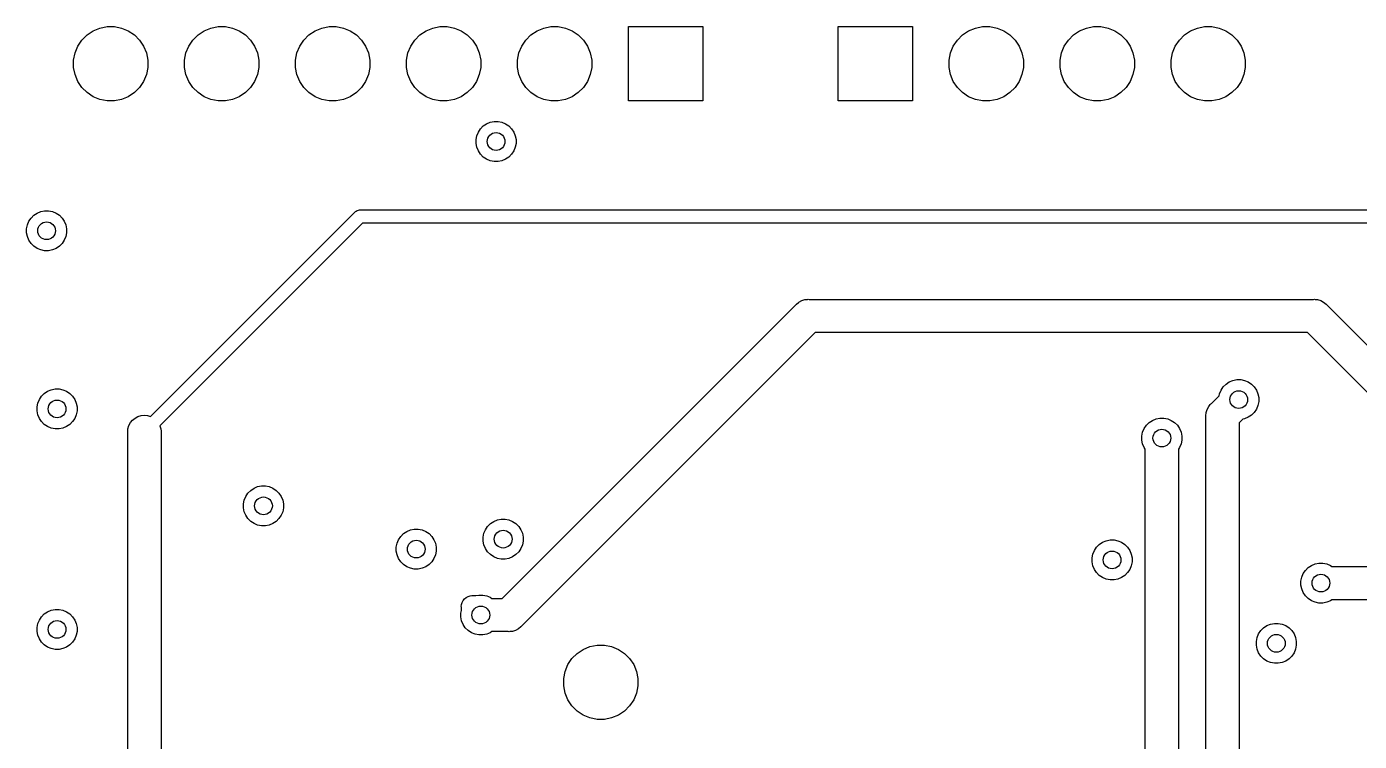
# Model space of a CAD drawing. Extents: x 3.58 to 7.49, y -4.48 to -2.36.
# Drawn here: x 4.41 to 5.611, y -3.081 to -2.437 of the extents above; entities that cross this region are included whole.
import ezdxf

# ---------------------------------------------------------------- set-up
doc = ezdxf.new("R2010")
doc.units = 0
doc.header["$MEASUREMENT"] = 0
doc.layers.add('BLACK', color=7, linetype='CONTINUOUS')

msp = doc.modelspace()

# ---------------------------------------------------------------- linework, layer by layer
at = {"layer": 'BLACK', "linetype": 'CONTINUOUS'}
for p, q in [((4.47567, -2.43829), (4.48214, -2.43701)), ((4.48214, -2.43701), (4.48873, -2.43701)), ((4.48873, -2.43701), (4.49519, -2.43829)), ((4.57567, -2.43829), (4.58214, -2.43701)), ((4.58214, -2.43701), (4.58873, -2.43701)), ((4.58873, -2.43701), (4.59519, -2.43829)), ((4.67567, -2.43829), (4.68214, -2.43701)), ((4.68214, -2.43701), (4.68873, -2.43701)), ((4.68873, -2.43701), (4.69519, -2.43829)), ((4.77567, -2.43829), (4.78214, -2.43701)), ((4.78214, -2.43701), (4.78873, -2.43701)), ((4.78873, -2.43701), (4.79519, -2.43829)), ((4.87567, -2.43829), (4.88214, -2.43701)), ((4.88214, -2.43701), (4.88873, -2.43701)), ((4.88873, -2.43701), (4.89519, -2.43829)), ((4.95197, -2.50394), (4.95197, -2.43701)), ((4.95197, -2.43701), (5.0189, -2.43701)), ((5.0189, -2.43701), (5.0189, -2.50394)), ((5.14094, -2.50394), (5.14094, -2.43701)), ((5.14094, -2.43701), (5.20787, -2.43701)), ((5.20787, -2.43701), (5.20787, -2.50394)), ((5.26465, -2.43829), (5.27111, -2.43701)), ((5.27111, -2.43701), (5.27771, -2.43701)), ((5.27771, -2.43701), (5.28417, -2.43829)), ((5.36465, -2.43829), (5.37111, -2.43701)), ((5.37111, -2.43701), (5.37771, -2.43701)), ((5.37771, -2.43701), (5.38417, -2.43829)), ((5.46465, -2.43829), (5.47111, -2.43701)), ((5.47111, -2.43701), (5.47771, -2.43701)), ((5.47771, -2.43701), (5.48417, -2.43829)), ((4.45578, -2.45462), (4.45944, -2.44914)), ((4.45944, -2.44914), (4.4641, -2.44448)), ((4.4641, -2.44448), (4.46958, -2.44082)), ((4.46958, -2.44082), (4.47567, -2.43829)), ((4.49519, -2.43829), (4.50128, -2.44082)), ((4.50128, -2.44082), (4.50677, -2.44448)), ((4.50677, -2.44448), (4.51143, -2.44914)), ((4.51143, -2.44914), (4.51509, -2.45462)), ((4.55578, -2.45462), (4.55944, -2.44914)), ((4.55944, -2.44914), (4.5641, -2.44448)), ((4.5641, -2.44448), (4.56958, -2.44082)), ((4.56958, -2.44082), (4.57567, -2.43829)), ((4.59519, -2.43829), (4.60128, -2.44082)), ((4.60128, -2.44082), (4.60677, -2.44448)), ((4.60677, -2.44448), (4.61143, -2.44914)), ((4.61143, -2.44914), (4.61509, -2.45462)), ((4.65578, -2.45462), (4.65944, -2.44914)), ((4.65944, -2.44914), (4.6641, -2.44448)), ((4.6641, -2.44448), (4.66958, -2.44082)), ((4.66958, -2.44082), (4.67567, -2.43829)), ((4.69519, -2.43829), (4.70128, -2.44082)), ((4.70128, -2.44082), (4.70677, -2.44448)), ((4.70677, -2.44448), (4.71143, -2.44914)), ((4.71143, -2.44914), (4.71509, -2.45462)), ((4.75578, -2.45462), (4.75944, -2.44914)), ((4.75944, -2.44914), (4.7641, -2.44448)), ((4.7641, -2.44448), (4.76958, -2.44082)), ((4.76958, -2.44082), (4.77567, -2.43829)), ((4.79519, -2.43829), (4.80128, -2.44082)), ((4.80128, -2.44082), (4.80677, -2.44448)), ((4.80677, -2.44448), (4.81143, -2.44914)), ((4.81143, -2.44914), (4.81509, -2.45462)), ((4.85578, -2.45462), (4.85944, -2.44914)), ((4.85944, -2.44914), (4.8641, -2.44448)), ((4.8641, -2.44448), (4.86958, -2.44082)), ((4.86958, -2.44082), (4.87567, -2.43829)), ((4.89519, -2.43829), (4.90128, -2.44082)), ((4.90128, -2.44082), (4.90677, -2.44448)), ((4.90677, -2.44448), (4.91143, -2.44914)), ((4.91143, -2.44914), (4.91509, -2.45462)), ((5.24475, -2.45462), (5.24842, -2.44914)), ((5.24842, -2.44914), (5.25308, -2.44448)), ((5.25308, -2.44448), (5.25856, -2.44082)), ((5.25856, -2.44082), (5.26465, -2.43829)), ((5.28417, -2.43829), (5.29026, -2.44082)), ((5.29026, -2.44082), (5.29574, -2.44448)), ((5.29574, -2.44448), (5.3004, -2.44914)), ((5.3004, -2.44914), (5.30407, -2.45462)), ((5.34475, -2.45462), (5.34842, -2.44914)), ((5.34842, -2.44914), (5.35308, -2.44448)), ((5.35308, -2.44448), (5.35856, -2.44082)), ((5.35856, -2.44082), (5.36465, -2.43829)), ((5.38417, -2.43829), (5.39026, -2.44082)), ((5.39026, -2.44082), (5.39574, -2.44448)), ((5.39574, -2.44448), (5.4004, -2.44914)), ((5.4004, -2.44914), (5.40407, -2.45462)), ((5.44475, -2.45462), (5.44842, -2.44914)), ((5.44842, -2.44914), (5.45308, -2.44448)), ((5.45308, -2.44448), (5.45856, -2.44082)), ((5.45856, -2.44082), (5.46465, -2.43829)), ((5.48417, -2.43829), (5.49026, -2.44082)), ((5.49026, -2.44082), (5.49574, -2.44448)), ((5.49574, -2.44448), (5.5004, -2.44914)), ((5.5004, -2.44914), (5.50407, -2.45462)), ((4.45197, -2.46718), (4.45325, -2.46071)), ((4.45325, -2.46071), (4.45578, -2.45462)), ((4.51509, -2.45462), (4.51761, -2.46071)), ((4.51761, -2.46071), (4.5189, -2.46718)), ((4.55197, -2.46718), (4.55325, -2.46071)), ((4.55325, -2.46071), (4.55578, -2.45462)), ((4.61509, -2.45462), (4.61761, -2.46071)), ((4.61761, -2.46071), (4.6189, -2.46718)), ((4.65197, -2.46718), (4.65325, -2.46071)), ((4.65325, -2.46071), (4.65578, -2.45462)), ((4.71509, -2.45462), (4.71761, -2.46071)), ((4.71761, -2.46071), (4.7189, -2.46718)), ((4.75197, -2.46718), (4.75325, -2.46071)), ((4.75325, -2.46071), (4.75578, -2.45462)), ((4.81509, -2.45462), (4.81761, -2.46071)), ((4.81761, -2.46071), (4.8189, -2.46718)), ((4.85197, -2.46718), (4.85325, -2.46071)), ((4.85325, -2.46071), (4.85578, -2.45462)), ((4.91509, -2.45462), (4.91761, -2.46071)), ((4.91761, -2.46071), (4.9189, -2.46718)), ((5.24094, -2.46718), (5.24223, -2.46071)), ((5.24223, -2.46071), (5.24475, -2.45462)), ((5.30407, -2.45462), (5.30659, -2.46071)), ((5.30659, -2.46071), (5.30787, -2.46718)), ((5.34094, -2.46718), (5.34223, -2.46071)), ((5.34223, -2.46071), (5.34475, -2.45462)), ((5.40407, -2.45462), (5.40659, -2.46071)), ((5.40659, -2.46071), (5.40787, -2.46718)), ((5.44094, -2.46718), (5.44223, -2.46071)), ((5.44223, -2.46071), (5.44475, -2.45462)), ((5.50407, -2.45462), (5.50659, -2.46071)), ((5.50659, -2.46071), (5.50787, -2.46718)), ((4.45197, -2.47377), (4.45197, -2.46718)), ((4.45325, -2.48023), (4.45197, -2.47377)), ((4.5189, -2.47377), (4.51761, -2.48023)), ((4.5189, -2.46718), (4.5189, -2.47377)), ((4.55197, -2.47377), (4.55197, -2.46718)), ((4.55325, -2.48023), (4.55197, -2.47377)), ((4.6189, -2.47377), (4.61761, -2.48023)), ((4.6189, -2.46718), (4.6189, -2.47377)), ((4.65197, -2.47377), (4.65197, -2.46718)), ((4.65325, -2.48023), (4.65197, -2.47377)), ((4.7189, -2.47377), (4.71761, -2.48023)), ((4.7189, -2.46718), (4.7189, -2.47377)), ((4.75197, -2.47377), (4.75197, -2.46718)), ((4.75325, -2.48023), (4.75197, -2.47377)), ((4.8189, -2.47377), (4.81761, -2.48023)), ((4.8189, -2.46718), (4.8189, -2.47377)), ((4.85197, -2.47377), (4.85197, -2.46718)), ((4.85325, -2.48023), (4.85197, -2.47377)), ((4.9189, -2.47377), (4.91761, -2.48023)), ((4.9189, -2.46718), (4.9189, -2.47377)), ((5.24094, -2.47377), (5.24094, -2.46718)), ((5.24223, -2.48023), (5.24094, -2.47377)), ((5.30787, -2.47377), (5.30659, -2.48023)), ((5.30787, -2.46718), (5.30787, -2.47377)), ((5.34094, -2.47377), (5.34094, -2.46718)), ((5.34223, -2.48023), (5.34094, -2.47377)), ((5.40787, -2.47377), (5.40659, -2.48023)), ((5.40787, -2.46718), (5.40787, -2.47377)), ((5.44094, -2.47377), (5.44094, -2.46718)), ((5.44223, -2.48023), (5.44094, -2.47377)), ((5.50787, -2.47377), (5.50659, -2.48023)), ((5.50787, -2.46718), (5.50787, -2.47377)), ((4.45578, -2.48632), (4.45325, -2.48023)), ((4.51761, -2.48023), (4.51509, -2.48632)), ((4.55578, -2.48632), (4.55325, -2.48023)), ((4.61761, -2.48023), (4.61509, -2.48632)), ((4.65578, -2.48632), (4.65325, -2.48023)), ((4.71761, -2.48023), (4.71509, -2.48632)), ((4.75578, -2.48632), (4.75325, -2.48023)), ((4.81761, -2.48023), (4.81509, -2.48632)), ((4.85578, -2.48632), (4.85325, -2.48023)), ((4.91761, -2.48023), (4.91509, -2.48632)), ((5.24475, -2.48632), (5.24223, -2.48023)), ((5.30659, -2.48023), (5.30407, -2.48632)), ((5.34475, -2.48632), (5.34223, -2.48023)), ((5.40659, -2.48023), (5.40407, -2.48632)), ((5.44475, -2.48632), (5.44223, -2.48023)), ((5.50659, -2.48023), (5.50407, -2.48632)), ((4.45944, -2.4918), (4.45578, -2.48632)), ((4.4641, -2.49647), (4.45944, -2.4918)), ((4.46958, -2.50013), (4.4641, -2.49647)), ((4.50677, -2.49647), (4.50128, -2.50013)), ((4.51143, -2.4918), (4.50677, -2.49647)), ((4.51509, -2.48632), (4.51143, -2.4918)), ((4.55944, -2.4918), (4.55578, -2.48632)), ((4.5641, -2.49647), (4.55944, -2.4918)), ((4.56958, -2.50013), (4.5641, -2.49647)), ((4.60677, -2.49647), (4.60128, -2.50013)), ((4.61143, -2.4918), (4.60677, -2.49647)), ((4.61509, -2.48632), (4.61143, -2.4918)), ((4.65944, -2.4918), (4.65578, -2.48632)), ((4.6641, -2.49647), (4.65944, -2.4918)), ((4.66958, -2.50013), (4.6641, -2.49647)), ((4.70677, -2.49647), (4.70128, -2.50013)), ((4.71143, -2.4918), (4.70677, -2.49647)), ((4.71509, -2.48632), (4.71143, -2.4918)), ((4.75944, -2.4918), (4.75578, -2.48632)), ((4.7641, -2.49647), (4.75944, -2.4918)), ((4.76958, -2.50013), (4.7641, -2.49647)), ((4.80677, -2.49647), (4.80128, -2.50013)), ((4.81143, -2.4918), (4.80677, -2.49647)), ((4.81509, -2.48632), (4.81143, -2.4918)), ((4.85944, -2.4918), (4.85578, -2.48632)), ((4.8641, -2.49647), (4.85944, -2.4918)), ((4.86958, -2.50013), (4.8641, -2.49647)), ((4.90677, -2.49647), (4.90128, -2.50013)), ((4.91143, -2.4918), (4.90677, -2.49647)), ((4.91509, -2.48632), (4.91143, -2.4918)), ((5.24842, -2.4918), (5.24475, -2.48632)), ((5.25308, -2.49647), (5.24842, -2.4918)), ((5.25856, -2.50013), (5.25308, -2.49647)), ((5.29574, -2.49647), (5.29026, -2.50013)), ((5.3004, -2.4918), (5.29574, -2.49647)), ((5.30407, -2.48632), (5.3004, -2.4918)), ((5.34842, -2.4918), (5.34475, -2.48632)), ((5.35308, -2.49647), (5.34842, -2.4918)), ((5.35856, -2.50013), (5.35308, -2.49647)), ((5.39574, -2.49647), (5.39026, -2.50013)), ((5.4004, -2.4918), (5.39574, -2.49647)), ((5.40407, -2.48632), (5.4004, -2.4918)), ((5.44842, -2.4918), (5.44475, -2.48632)), ((5.45308, -2.49647), (5.44842, -2.4918)), ((5.45856, -2.50013), (5.45308, -2.49647)), ((5.49574, -2.49647), (5.49026, -2.50013)), ((5.5004, -2.4918), (5.49574, -2.49647)), ((5.50407, -2.48632), (5.5004, -2.4918)), ((4.47567, -2.50265), (4.46958, -2.50013)), ((4.48214, -2.50394), (4.47567, -2.50265)), ((4.48873, -2.50394), (4.48214, -2.50394)), ((4.49519, -2.50265), (4.48873, -2.50394)), ((4.50128, -2.50013), (4.49519, -2.50265)), ((4.57567, -2.50265), (4.56958, -2.50013)), ((4.58214, -2.50394), (4.57567, -2.50265)), ((4.58873, -2.50394), (4.58214, -2.50394)), ((4.59519, -2.50265), (4.58873, -2.50394)), ((4.60128, -2.50013), (4.59519, -2.50265)), ((4.67567, -2.50265), (4.66958, -2.50013)), ((4.68214, -2.50394), (4.67567, -2.50265)), ((4.68873, -2.50394), (4.68214, -2.50394)), ((4.69519, -2.50265), (4.68873, -2.50394)), ((4.70128, -2.50013), (4.69519, -2.50265)), ((4.77567, -2.50265), (4.76958, -2.50013)), ((4.78214, -2.50394), (4.77567, -2.50265)), ((4.78873, -2.50394), (4.78214, -2.50394)), ((4.79519, -2.50265), (4.78873, -2.50394)), ((4.80128, -2.50013), (4.79519, -2.50265)), ((4.87567, -2.50265), (4.86958, -2.50013)), ((4.88214, -2.50394), (4.87567, -2.50265)), ((4.88873, -2.50394), (4.88214, -2.50394)), ((4.89519, -2.50265), (4.88873, -2.50394)), ((4.90128, -2.50013), (4.89519, -2.50265)), ((5.0189, -2.50394), (4.95197, -2.50394)), ((5.20787, -2.50394), (5.14094, -2.50394)), ((5.26465, -2.50265), (5.25856, -2.50013)), ((5.27111, -2.50394), (5.26465, -2.50265)), ((5.27771, -2.50394), (5.27111, -2.50394)), ((5.28417, -2.50265), (5.27771, -2.50394)), ((5.29026, -2.50013), (5.28417, -2.50265)), ((5.36465, -2.50265), (5.35856, -2.50013)), ((5.37111, -2.50394), (5.36465, -2.50265)), ((5.37771, -2.50394), (5.37111, -2.50394)), ((5.38417, -2.50265), (5.37771, -2.50394)), ((5.39026, -2.50013), (5.38417, -2.50265)), ((5.46465, -2.50265), (5.45856, -2.50013)), ((5.47111, -2.50394), (5.46465, -2.50265)), ((5.47771, -2.50394), (5.47111, -2.50394)), ((5.48417, -2.50265), (5.47771, -2.50394)), ((5.49026, -2.50013), (5.48417, -2.50265)), ((4.81537, -2.5353), (4.81673, -2.53202)), ((4.81673, -2.53202), (4.8187, -2.52908)), ((4.8187, -2.52908), (4.8212, -2.52657)), ((4.8212, -2.52657), (4.82415, -2.5246)), ((4.82415, -2.5246), (4.82743, -2.52324)), ((4.82743, -2.52324), (4.8309, -2.52255)), ((4.8309, -2.52255), (4.83445, -2.52255)), ((4.83445, -2.52255), (4.83793, -2.52324)), ((4.83793, -2.52324), (4.8412, -2.5246)), ((4.8412, -2.5246), (4.84415, -2.52657)), ((4.84415, -2.52657), (4.84666, -2.52908)), ((4.84666, -2.52908), (4.84863, -2.53202)), ((4.84863, -2.53202), (4.84999, -2.5353)), ((4.81468, -2.53878), (4.81537, -2.5353)), ((4.81468, -2.54232), (4.81468, -2.53878)), ((4.81537, -2.5458), (4.81468, -2.54232)), ((4.81673, -2.54908), (4.81537, -2.5458)), ((4.84999, -2.5458), (4.84863, -2.54908)), ((4.84999, -2.5353), (4.85068, -2.53878)), ((4.85068, -2.54232), (4.84999, -2.5458)), ((4.85068, -2.53878), (4.85068, -2.54232)), ((4.8187, -2.55203), (4.81673, -2.54908)), ((4.8212, -2.55453), (4.8187, -2.55203)), ((4.82415, -2.5565), (4.8212, -2.55453)), ((4.82743, -2.55786), (4.82415, -2.5565)), ((4.8309, -2.55855), (4.82743, -2.55786)), ((4.83793, -2.55786), (4.83445, -2.55855)), ((4.8412, -2.5565), (4.83793, -2.55786)), ((4.84415, -2.55453), (4.8412, -2.5565)), ((4.84666, -2.55203), (4.84415, -2.55453)), ((4.84863, -2.54908), (4.84666, -2.55203)), ((4.83445, -2.55855), (4.8309, -2.55855)), ((4.4162, -2.60701), (4.41915, -2.60504)), ((4.41915, -2.60504), (4.42243, -2.60368)), ((4.42243, -2.60368), (4.4259, -2.60299)), ((4.4259, -2.60299), (4.42945, -2.60299)), ((4.42945, -2.60299), (4.43293, -2.60368)), ((4.43293, -2.60368), (4.4362, -2.60504)), ((4.4362, -2.60504), (4.43915, -2.60701)), ((4.52126, -2.78836), (4.70539, -2.60423)), ((4.70539, -2.60423), (4.70558, -2.604)), ((4.70558, -2.604), (4.70591, -2.60374)), ((4.70591, -2.60374), (4.70649, -2.60325)), ((4.70649, -2.60325), (4.70754, -2.6027)), ((4.70754, -2.6027), (4.70867, -2.60235)), ((4.70867, -2.60235), (4.70955, -2.60227)), ((4.70955, -2.60227), (4.70984, -2.60224)), ((4.70955, -2.60227), (4.70955, -2.60227)), ((4.70984, -2.60224), (4.71014, -2.60227)), ((4.71014, -2.60227), (6.2897, -2.60227)), ((4.40968, -2.61922), (4.41037, -2.61574)), ((4.41037, -2.61574), (4.41173, -2.61247)), ((4.41173, -2.61247), (4.4137, -2.60952)), ((4.4137, -2.60952), (4.4162, -2.60701)), ((4.43915, -2.60701), (4.44166, -2.60952)), ((4.44166, -2.60952), (4.44363, -2.61247)), ((4.44363, -2.61247), (4.44499, -2.61574)), ((4.44499, -2.61574), (4.44568, -2.61922)), ((4.71233, -2.61427), (4.52975, -2.79685)), ((6.2897, -2.61427), (4.71233, -2.61427)), ((4.40968, -2.62276), (4.40968, -2.61922)), ((4.41037, -2.62624), (4.40968, -2.62276)), ((4.41173, -2.62952), (4.41037, -2.62624)), ((4.4137, -2.63247), (4.41173, -2.62952)), ((4.44363, -2.62952), (4.44166, -2.63247)), ((4.44499, -2.62624), (4.44363, -2.62952)), ((4.44568, -2.62276), (4.44499, -2.62624)), ((4.44568, -2.61922), (4.44568, -2.62276)), ((4.4162, -2.63497), (4.4137, -2.63247)), ((4.41915, -2.63694), (4.4162, -2.63497)), ((4.42243, -2.6383), (4.41915, -2.63694)), ((4.4259, -2.63899), (4.42243, -2.6383)), ((4.42945, -2.63899), (4.4259, -2.63899)), ((4.43293, -2.6383), (4.42945, -2.63899)), ((4.4362, -2.63694), (4.43293, -2.6383)), ((4.43915, -2.63497), (4.4362, -2.63694)), ((4.44166, -2.63247), (4.43915, -2.63497)), ((4.83821, -2.95239), (5.10286, -2.68775)), ((5.10286, -2.68775), (5.10333, -2.68718)), ((5.10333, -2.68718), (5.10517, -2.68566)), ((5.10517, -2.68566), (5.10561, -2.6853)), ((5.10561, -2.6853), (5.10822, -2.68391)), ((5.10822, -2.68391), (5.11104, -2.68305)), ((5.11104, -2.68305), (5.11325, -2.68283)), ((5.11325, -2.68283), (5.11398, -2.68276)), ((5.11325, -2.68283), (5.11325, -2.68283)), ((5.11398, -2.68276), (5.11472, -2.68283)), ((5.11472, -2.68283), (5.56934, -2.68283)), ((5.56934, -2.68283), (5.57008, -2.68276)), ((5.57008, -2.68276), (5.57082, -2.68283)), ((5.57082, -2.68283), (5.57082, -2.68283)), ((5.57082, -2.68283), (5.57302, -2.68305)), ((5.57302, -2.68305), (5.57585, -2.68391)), ((5.57585, -2.68391), (5.57845, -2.6853)), ((5.57845, -2.6853), (5.58074, -2.68718)), ((5.58074, -2.68718), (5.58121, -2.68775)), ((5.58121, -2.68775), (5.6511, -2.75764)), ((5.1202, -2.71283), (4.85555, -2.97748)), ((5.56387, -2.71283), (5.1202, -2.71283)), ((5.63375, -2.78272), (5.56387, -2.71283)), ((5.48602, -2.7647), (5.48799, -2.76175)), ((5.48799, -2.76175), (5.49049, -2.75925)), ((5.49049, -2.75925), (5.49344, -2.75728)), ((5.49344, -2.75728), (5.49672, -2.75592)), ((5.49672, -2.75592), (5.5002, -2.75523)), ((5.5002, -2.75523), (5.50374, -2.75523)), ((5.50374, -2.75523), (5.50722, -2.75592)), ((5.50722, -2.75592), (5.51049, -2.75728)), ((5.51049, -2.75728), (5.51344, -2.75925)), ((5.51344, -2.75925), (5.51595, -2.76175)), ((5.51595, -2.76175), (5.51792, -2.7647)), ((4.41978, -2.77633), (4.42114, -2.77306)), ((4.42114, -2.77306), (4.42311, -2.77011)), ((4.42311, -2.77011), (4.42561, -2.7676)), ((4.42561, -2.7676), (4.42856, -2.76563)), ((4.42856, -2.76563), (4.43184, -2.76427)), ((4.43184, -2.76427), (4.43531, -2.76358)), ((4.43531, -2.76358), (4.43886, -2.76358)), ((4.43886, -2.76358), (4.44234, -2.76427)), ((4.44234, -2.76427), (4.44561, -2.76563)), ((4.44561, -2.76563), (4.44856, -2.7676)), ((4.44856, -2.7676), (4.45107, -2.77011)), ((4.45107, -2.77011), (4.45304, -2.77306)), ((4.45304, -2.77306), (4.45439, -2.77633)), ((5.47732, -2.77667), (5.48433, -2.76966)), ((5.48433, -2.76966), (5.48466, -2.76798)), ((5.48466, -2.76798), (5.48602, -2.7647)), ((5.51792, -2.7647), (5.51928, -2.76798)), ((5.51928, -2.76798), (5.51997, -2.77146)), ((5.51997, -2.77146), (5.51997, -2.775)), ((4.41909, -2.77981), (4.41978, -2.77633)), ((4.41909, -2.78336), (4.41909, -2.77981)), ((4.41978, -2.78683), (4.41909, -2.78336)), ((4.45439, -2.77633), (4.45509, -2.77981)), ((4.45509, -2.78336), (4.45439, -2.78683)), ((4.45509, -2.77981), (4.45509, -2.78336)), ((5.47233, -2.7878), (5.47262, -2.78485)), ((5.47262, -2.78485), (5.47348, -2.78203)), ((5.47348, -2.78203), (5.47487, -2.77942)), ((5.47487, -2.77942), (5.47627, -2.77771)), ((5.47627, -2.77771), (5.47674, -2.77714)), ((5.47674, -2.77714), (5.47732, -2.77667)), ((5.51595, -2.7847), (5.51344, -2.78721)), ((5.51792, -2.78175), (5.51595, -2.7847)), ((5.51928, -2.77848), (5.51792, -2.78175)), ((5.51997, -2.775), (5.51928, -2.77848)), ((4.42114, -2.79011), (4.41978, -2.78683)), ((4.42311, -2.79306), (4.42114, -2.79011)), ((4.42561, -2.79556), (4.42311, -2.79306)), ((4.42856, -2.79753), (4.42561, -2.79556)), ((4.43184, -2.79889), (4.42856, -2.79753)), ((4.44561, -2.79753), (4.44234, -2.79889)), ((4.44856, -2.79556), (4.44561, -2.79753)), ((4.45107, -2.79306), (4.44856, -2.79556)), ((4.45304, -2.79011), (4.45107, -2.79306)), ((4.45439, -2.78683), (4.45304, -2.79011)), ((4.50097, -2.79942), (4.50182, -2.79659)), ((4.50182, -2.79659), (4.50322, -2.79399)), ((4.50322, -2.79399), (4.50509, -2.7917)), ((4.50509, -2.7917), (4.50737, -2.78983)), ((4.50737, -2.78983), (4.50998, -2.78844)), ((4.50998, -2.78844), (4.51281, -2.78758)), ((4.51281, -2.78758), (4.51575, -2.78729)), ((4.51575, -2.78729), (4.51869, -2.78758)), ((4.51869, -2.78758), (4.52126, -2.78836)), ((4.52975, -2.79685), (4.53053, -2.79942)), ((5.41673, -2.79935), (5.4187, -2.7964)), ((5.4187, -2.7964), (5.4212, -2.79389)), ((5.4212, -2.79389), (5.42415, -2.79192)), ((5.42415, -2.79192), (5.42743, -2.79057)), ((5.42743, -2.79057), (5.4309, -2.78987)), ((5.4309, -2.78987), (5.43445, -2.78987)), ((5.43445, -2.78987), (5.43793, -2.79057)), ((5.43793, -2.79057), (5.4412, -2.79192)), ((5.4412, -2.79192), (5.44415, -2.79389)), ((5.44415, -2.79389), (5.44666, -2.7964)), ((5.44666, -2.7964), (5.44863, -2.79935)), ((5.4724, -2.78853), (5.47233, -2.7878)), ((5.4724, -3.4221), (5.4724, -2.78853)), ((5.50554, -2.79087), (5.5024, -2.79401)), ((5.5024, -2.79401), (5.5024, -3.41662)), ((5.50722, -2.79054), (5.50554, -2.79087)), ((5.51049, -2.78918), (5.50722, -2.79054)), ((5.51344, -2.78721), (5.51049, -2.78918)), ((4.43531, -2.79958), (4.43184, -2.79889)), ((4.43886, -2.79958), (4.43531, -2.79958)), ((4.44234, -2.79889), (4.43886, -2.79958)), ((4.50075, -2.80163), (4.50097, -2.79942)), ((4.50075, -3.10895), (4.50075, -2.80163)), ((4.53053, -2.79942), (4.53075, -2.80163)), ((4.53075, -2.80163), (4.53075, -3.10895)), ((5.41468, -2.8061), (5.41537, -2.80262)), ((5.41468, -2.80965), (5.41468, -2.8061)), ((5.41537, -2.81312), (5.41468, -2.80965)), ((5.41537, -2.80262), (5.41673, -2.79935)), ((5.44863, -2.79935), (5.44999, -2.80262)), ((5.44999, -2.80262), (5.45068, -2.8061)), ((5.45068, -2.80965), (5.44999, -2.81312)), ((5.45068, -2.8061), (5.45068, -2.80965)), ((5.41673, -2.8164), (5.41537, -2.81312)), ((5.41768, -2.81782), (5.41673, -2.8164)), ((5.41768, -3.31308), (5.41768, -2.81782)), ((5.44863, -2.8164), (5.44768, -2.81782)), ((5.44768, -2.81782), (5.44768, -3.31855)), ((5.44999, -2.81312), (5.44863, -2.8164)), ((4.60714, -2.86047), (4.60911, -2.85752)), ((4.60911, -2.85752), (4.61161, -2.85501)), ((4.61161, -2.85501), (4.61456, -2.85304)), ((4.61456, -2.85304), (4.61784, -2.85168)), ((4.61784, -2.85168), (4.62131, -2.85099)), ((4.62131, -2.85099), (4.62486, -2.85099)), ((4.62486, -2.85099), (4.62834, -2.85168)), ((4.62834, -2.85168), (4.63161, -2.85304)), ((4.63161, -2.85304), (4.63456, -2.85501)), ((4.63456, -2.85501), (4.63707, -2.85752)), ((4.63707, -2.85752), (4.63904, -2.86047)), ((4.60509, -2.86722), (4.60578, -2.86374)), ((4.60509, -2.87076), (4.60509, -2.86722)), ((4.60578, -2.86374), (4.60714, -2.86047)), ((4.63904, -2.86047), (4.64039, -2.86374)), ((4.64039, -2.86374), (4.64109, -2.86722)), ((4.64109, -2.86722), (4.64109, -2.87076)), ((4.60578, -2.87424), (4.60509, -2.87076)), ((4.60714, -2.87752), (4.60578, -2.87424)), ((4.60911, -2.88047), (4.60714, -2.87752)), ((4.61161, -2.88297), (4.60911, -2.88047)), ((4.63707, -2.88047), (4.63456, -2.88297)), ((4.63904, -2.87752), (4.63707, -2.88047)), ((4.64039, -2.87424), (4.63904, -2.87752)), ((4.64109, -2.87076), (4.64039, -2.87424)), ((4.83056, -2.88304), (4.83384, -2.88168)), ((4.83384, -2.88168), (4.83731, -2.88099)), ((4.83731, -2.88099), (4.84086, -2.88099)), ((4.84086, -2.88099), (4.84434, -2.88168)), ((4.84434, -2.88168), (4.84761, -2.88304)), ((4.61456, -2.88494), (4.61161, -2.88297)), ((4.61784, -2.8863), (4.61456, -2.88494)), ((4.62131, -2.88699), (4.61784, -2.8863)), ((4.62486, -2.88699), (4.62131, -2.88699)), ((4.62834, -2.8863), (4.62486, -2.88699)), ((4.63161, -2.88494), (4.62834, -2.8863)), ((4.63456, -2.88297), (4.63161, -2.88494)), ((4.74681, -2.89652), (4.74931, -2.89401)), ((4.74931, -2.89401), (4.75226, -2.89204)), ((4.75226, -2.89204), (4.75554, -2.89068)), ((4.75554, -2.89068), (4.75901, -2.88999)), ((4.75901, -2.88999), (4.76256, -2.88999)), ((4.76256, -2.88999), (4.76604, -2.89068)), ((4.76604, -2.89068), (4.76931, -2.89204)), ((4.76931, -2.89204), (4.77226, -2.89401)), ((4.77226, -2.89401), (4.77477, -2.89652)), ((4.82109, -2.89722), (4.82178, -2.89374)), ((4.82178, -2.89374), (4.82314, -2.89047)), ((4.82314, -2.89047), (4.82511, -2.88752)), ((4.82511, -2.88752), (4.82761, -2.88501)), ((4.82761, -2.88501), (4.83056, -2.88304)), ((4.84761, -2.88304), (4.85056, -2.88501)), ((4.85056, -2.88501), (4.85307, -2.88752)), ((4.85307, -2.88752), (4.85504, -2.89047)), ((4.85504, -2.89047), (4.85639, -2.89374)), ((4.85639, -2.89374), (4.85709, -2.89722)), ((4.74279, -2.90622), (4.74348, -2.90274)), ((4.74279, -2.90976), (4.74279, -2.90622)), ((4.74348, -2.90274), (4.74484, -2.89947)), ((4.74484, -2.89947), (4.74681, -2.89652)), ((4.77477, -2.89652), (4.77674, -2.89947)), ((4.77674, -2.89947), (4.7781, -2.90274)), ((4.7781, -2.90274), (4.77879, -2.90622)), ((4.77879, -2.90622), (4.77879, -2.90976)), ((4.82109, -2.90076), (4.82109, -2.89722)), ((4.82178, -2.90424), (4.82109, -2.90076)), ((4.82314, -2.90752), (4.82178, -2.90424)), ((4.85639, -2.90424), (4.85504, -2.90752)), ((4.85709, -2.90076), (4.85639, -2.90424)), ((4.85709, -2.89722), (4.85709, -2.90076)), ((5.37184, -2.90919), (5.37381, -2.90624)), ((5.37381, -2.90624), (5.37632, -2.90374)), ((5.37632, -2.90374), (5.37927, -2.90177)), ((5.37927, -2.90177), (5.38254, -2.90041)), ((5.38254, -2.90041), (5.38602, -2.89972)), ((5.38602, -2.89972), (5.38957, -2.89972)), ((5.38957, -2.89972), (5.39305, -2.90041)), ((5.39305, -2.90041), (5.39632, -2.90177)), ((5.39632, -2.90177), (5.39927, -2.90374)), ((5.39927, -2.90374), (5.40178, -2.90624)), ((5.40178, -2.90624), (5.40375, -2.90919)), ((4.74348, -2.91324), (4.74279, -2.90976)), ((4.74484, -2.91652), (4.74348, -2.91324)), ((4.74681, -2.91947), (4.74484, -2.91652)), ((4.77674, -2.91652), (4.77477, -2.91947)), ((4.7781, -2.91324), (4.77674, -2.91652)), ((4.77879, -2.90976), (4.7781, -2.91324)), ((4.82511, -2.91047), (4.82314, -2.90752)), ((4.82761, -2.91297), (4.82511, -2.91047)), ((4.83056, -2.91494), (4.82761, -2.91297)), ((4.83384, -2.9163), (4.83056, -2.91494)), ((4.83731, -2.91699), (4.83384, -2.9163)), ((4.84086, -2.91699), (4.83731, -2.91699)), ((4.84434, -2.9163), (4.84086, -2.91699)), ((4.84761, -2.91494), (4.84434, -2.9163)), ((4.85056, -2.91297), (4.84761, -2.91494)), ((4.85307, -2.91047), (4.85056, -2.91297)), ((4.85504, -2.90752), (4.85307, -2.91047)), ((5.3698, -2.91594), (5.37049, -2.91247)), ((5.3698, -2.91949), (5.3698, -2.91594)), ((5.37049, -2.91247), (5.37184, -2.90919)), ((5.40375, -2.90919), (5.4051, -2.91247)), ((5.4051, -2.91247), (5.4058, -2.91594)), ((5.4058, -2.91594), (5.4058, -2.91949)), ((4.74931, -2.92197), (4.74681, -2.91947)), ((4.75226, -2.92394), (4.74931, -2.92197)), ((4.75554, -2.9253), (4.75226, -2.92394)), ((4.75901, -2.92599), (4.75554, -2.9253)), ((4.76256, -2.92599), (4.75901, -2.92599)), ((4.76604, -2.9253), (4.76256, -2.92599)), ((4.76931, -2.92394), (4.76604, -2.9253)), ((4.77226, -2.92197), (4.76931, -2.92394)), ((4.77477, -2.91947), (4.77226, -2.92197)), ((5.37049, -2.92297), (5.3698, -2.91949)), ((5.37184, -2.92624), (5.37049, -2.92297)), ((5.37381, -2.92919), (5.37184, -2.92624)), ((5.37632, -2.9317), (5.37381, -2.92919)), ((5.40178, -2.92919), (5.39927, -2.9317)), ((5.40375, -2.92624), (5.40178, -2.92919)), ((5.4051, -2.92297), (5.40375, -2.92624)), ((5.4058, -2.91949), (5.4051, -2.92297)), ((5.55868, -2.93333), (5.56003, -2.93006)), ((5.56003, -2.93006), (5.562, -2.92711)), ((5.562, -2.92711), (5.56451, -2.9246)), ((5.56451, -2.9246), (5.56746, -2.92263)), ((5.56746, -2.92263), (5.57073, -2.92127)), ((5.57073, -2.92127), (5.57421, -2.92058)), ((5.57421, -2.92058), (5.57776, -2.92058)), ((5.57776, -2.92058), (5.58123, -2.92127)), ((5.58123, -2.92127), (5.58451, -2.92263)), ((5.58451, -2.92263), (5.58593, -2.92358)), ((5.58593, -2.92358), (5.67525, -2.92358)), ((5.37927, -2.93367), (5.37632, -2.9317)), ((5.38254, -2.93502), (5.37927, -2.93367)), ((5.38602, -2.93572), (5.38254, -2.93502)), ((5.38957, -2.93572), (5.38602, -2.93572)), ((5.39305, -2.93502), (5.38957, -2.93572)), ((5.39632, -2.93367), (5.39305, -2.93502)), ((5.39927, -2.9317), (5.39632, -2.93367)), ((5.55798, -2.93681), (5.55868, -2.93333)), ((5.55798, -2.94036), (5.55798, -2.93681)), ((5.55868, -2.94383), (5.55798, -2.94036)), ((4.80213, -2.956), (4.80306, -2.95426)), ((4.80306, -2.95426), (4.80431, -2.95274)), ((4.80431, -2.95274), (4.80583, -2.95149)), ((4.80583, -2.95149), (4.80757, -2.95056)), ((4.80757, -2.95056), (4.80946, -2.94999)), ((4.80946, -2.94999), (4.81093, -2.94984)), ((4.81093, -2.94984), (4.81142, -2.94979)), ((4.81142, -2.94979), (4.81191, -2.94984)), ((4.81191, -2.94984), (4.81388, -2.94984)), ((4.81388, -2.94984), (4.81459, -2.94991)), ((4.81459, -2.94991), (4.8172, -2.94939)), ((4.8172, -2.94939), (4.82074, -2.94939)), ((4.82074, -2.94939), (4.82422, -2.95009)), ((4.82422, -2.95009), (4.8275, -2.95144)), ((4.8275, -2.95144), (4.82892, -2.95239)), ((4.82892, -2.95239), (4.83821, -2.95239)), ((5.56003, -2.94711), (5.55868, -2.94383)), ((5.562, -2.95006), (5.56003, -2.94711)), ((5.56451, -2.95256), (5.562, -2.95006)), ((5.56746, -2.95453), (5.56451, -2.95256)), ((5.58593, -2.95358), (5.58451, -2.95453)), ((5.66977, -2.95358), (5.58593, -2.95358)), ((4.42561, -2.96642), (4.42856, -2.96445)), ((4.42856, -2.96445), (4.43184, -2.96309)), ((4.43184, -2.96309), (4.43531, -2.9624)), ((4.43531, -2.9624), (4.43886, -2.9624)), ((4.43886, -2.9624), (4.44234, -2.96309)), ((4.44234, -2.96309), (4.44561, -2.96445)), ((4.44561, -2.96445), (4.44856, -2.96642)), ((4.80097, -2.96562), (4.80142, -2.96336)), ((4.80097, -2.96917), (4.80097, -2.96562)), ((4.80137, -2.95984), (4.80156, -2.95788)), ((4.80142, -2.96033), (4.80137, -2.95984)), ((4.80142, -2.96334), (4.80142, -2.96033)), ((4.80142, -2.96336), (4.80142, -2.96334)), ((4.80156, -2.95788), (4.80213, -2.956)), ((5.57073, -2.95589), (5.56746, -2.95453)), ((5.57421, -2.95658), (5.57073, -2.95589)), ((5.57776, -2.95658), (5.57421, -2.95658)), ((5.58123, -2.95589), (5.57776, -2.95658)), ((5.58451, -2.95453), (5.58123, -2.95589)), ((4.41909, -2.97863), (4.41978, -2.97515)), ((4.41978, -2.97515), (4.42113, -2.97188)), ((4.42113, -2.97188), (4.4231, -2.96893)), ((4.4231, -2.96893), (4.42561, -2.96642)), ((4.44856, -2.96642), (4.45107, -2.96893)), ((4.45107, -2.96893), (4.45304, -2.97188)), ((4.45304, -2.97188), (4.45439, -2.97515)), ((4.45439, -2.97515), (4.45509, -2.97863)), ((4.80166, -2.97264), (4.80097, -2.96917)), ((4.80302, -2.97592), (4.80166, -2.97264)), ((4.80499, -2.97887), (4.80302, -2.97592)), ((4.85508, -2.97805), (4.8528, -2.97993)), ((4.85555, -2.97748), (4.85508, -2.97805)), ((5.52435, -2.97893), (5.5273, -2.97696)), ((5.5273, -2.97696), (5.53058, -2.97561)), ((5.53058, -2.97561), (5.53405, -2.97491)), ((5.53405, -2.97491), (5.5376, -2.97491)), ((5.5376, -2.97491), (5.54108, -2.97561)), ((5.54108, -2.97561), (5.54435, -2.97696)), ((5.54435, -2.97696), (5.5473, -2.97893)), ((4.41909, -2.98217), (4.41909, -2.97863)), ((4.41978, -2.98565), (4.41909, -2.98217)), ((4.42113, -2.98893), (4.41978, -2.98565)), ((4.4231, -2.99188), (4.42113, -2.98893)), ((4.45304, -2.98893), (4.45107, -2.99188)), ((4.45439, -2.98565), (4.45304, -2.98893)), ((4.45509, -2.98217), (4.45439, -2.98565)), ((4.45509, -2.97863), (4.45509, -2.98217)), ((4.80749, -2.98138), (4.80499, -2.97887)), ((4.81044, -2.98335), (4.80749, -2.98138)), ((4.81372, -2.9847), (4.81044, -2.98335)), ((4.8172, -2.98539), (4.81372, -2.9847)), ((4.82074, -2.98539), (4.8172, -2.98539)), ((4.82422, -2.9847), (4.82074, -2.98539)), ((4.8275, -2.98335), (4.82422, -2.9847)), ((4.82892, -2.98239), (4.8275, -2.98335)), ((4.84369, -2.98239), (4.82892, -2.98239)), ((4.84442, -2.98247), (4.84369, -2.98239)), ((4.84516, -2.98239), (4.84442, -2.98247)), ((4.84737, -2.98218), (4.84516, -2.98239)), ((4.84516, -2.98239), (4.84516, -2.98239)), ((4.85019, -2.98132), (4.84737, -2.98218)), ((4.8528, -2.97993), (4.85019, -2.98132)), ((5.51783, -2.99114), (5.51852, -2.98766)), ((5.51852, -2.98766), (5.51988, -2.98439)), ((5.51988, -2.98439), (5.52185, -2.98144)), ((5.52185, -2.98144), (5.52435, -2.97893)), ((5.5473, -2.97893), (5.54981, -2.98144)), ((5.54981, -2.98144), (5.55178, -2.98439)), ((5.55178, -2.98439), (5.55314, -2.98766)), ((5.55314, -2.98766), (5.55383, -2.99114)), ((4.42561, -2.99438), (4.4231, -2.99188)), ((4.42856, -2.99635), (4.42561, -2.99438)), ((4.43184, -2.99771), (4.42856, -2.99635)), ((4.43531, -2.9984), (4.43184, -2.99771)), ((4.43886, -2.9984), (4.43531, -2.9984)), ((4.44234, -2.99771), (4.43886, -2.9984)), ((4.44561, -2.99635), (4.44234, -2.99771)), ((4.44856, -2.99438), (4.44561, -2.99635)), ((4.45107, -2.99188), (4.44856, -2.99438)), ((4.90109, -3.00666), (4.90575, -3.002)), ((4.90575, -3.002), (4.91124, -2.99834)), ((4.91124, -2.99834), (4.91733, -2.99581)), ((4.91733, -2.99581), (4.92379, -2.99453)), ((4.92379, -2.99453), (4.93038, -2.99453)), ((4.93038, -2.99453), (4.93685, -2.99581)), ((4.93685, -2.99581), (4.94294, -2.99834)), ((4.94294, -2.99834), (4.94842, -3.002)), ((4.94842, -3.002), (4.95308, -3.00666)), ((5.51783, -2.99469), (5.51783, -2.99114)), ((5.51852, -2.99816), (5.51783, -2.99469)), ((5.51988, -3.00144), (5.51852, -2.99816)), ((5.52185, -3.00439), (5.51988, -3.00144)), ((5.55178, -3.00144), (5.54981, -3.00439)), ((5.55314, -2.99816), (5.55178, -3.00144)), ((5.55383, -2.99469), (5.55314, -2.99816)), ((5.55383, -2.99114), (5.55383, -2.99469)), ((4.89491, -3.01823), (4.89743, -3.01214)), ((4.89743, -3.01214), (4.90109, -3.00666)), ((4.95308, -3.00666), (4.95674, -3.01214)), ((4.95674, -3.01214), (4.95927, -3.01823)), ((5.52435, -3.00689), (5.52185, -3.00439)), ((5.5273, -3.00886), (5.52435, -3.00689)), ((5.53058, -3.01022), (5.5273, -3.00886)), ((5.53405, -3.01091), (5.53058, -3.01022)), ((5.5376, -3.01091), (5.53405, -3.01091)), ((5.54108, -3.01022), (5.5376, -3.01091)), ((5.54435, -3.00886), (5.54108, -3.01022)), ((5.5473, -3.00689), (5.54435, -3.00886)), ((5.54981, -3.00439), (5.5473, -3.00689)), ((4.89362, -3.0247), (4.89491, -3.01823)), ((4.89362, -3.03129), (4.89362, -3.0247)), ((4.95927, -3.01823), (4.96055, -3.0247)), ((4.96055, -3.0247), (4.96055, -3.03129)), ((4.89491, -3.03775), (4.89362, -3.03129)), ((4.89743, -3.04384), (4.89491, -3.03775)), ((4.95927, -3.03775), (4.95674, -3.04384)), ((4.96055, -3.03129), (4.95927, -3.03775)), ((4.90109, -3.04932), (4.89743, -3.04384)), ((4.90575, -3.05399), (4.90109, -3.04932)), ((4.95308, -3.04932), (4.94842, -3.05399)), ((4.95674, -3.04384), (4.95308, -3.04932)), ((4.91124, -3.05765), (4.90575, -3.05399)), ((4.91733, -3.06017), (4.91124, -3.05765)), ((4.92379, -3.06146), (4.91733, -3.06017)), ((4.93038, -3.06146), (4.92379, -3.06146)), ((4.93685, -3.06017), (4.93038, -3.06146)), ((4.94294, -3.05765), (4.93685, -3.06017)), ((4.94842, -3.05399), (4.94294, -3.05765))]:
    msp.add_line(p, q, dxfattribs=at)
at = {"layer": 'BLACK'}
for centre in [(4.83268, -2.54055), (4.42768, -2.62099), (4.43709, -2.78158), (5.50197, -2.77323), (5.43268, -2.80787), (4.62309, -2.86899), (4.83909, -2.89899), (4.76079, -2.90799), (5.3878, -2.91772), (5.57598, -2.93858), (4.81897, -2.96739), (4.43709, -2.9804), (5.53583, -2.99291)]:
    msp.add_circle(centre, 0.008, dxfattribs=at)

doc.saveas('drawing.dxf')
